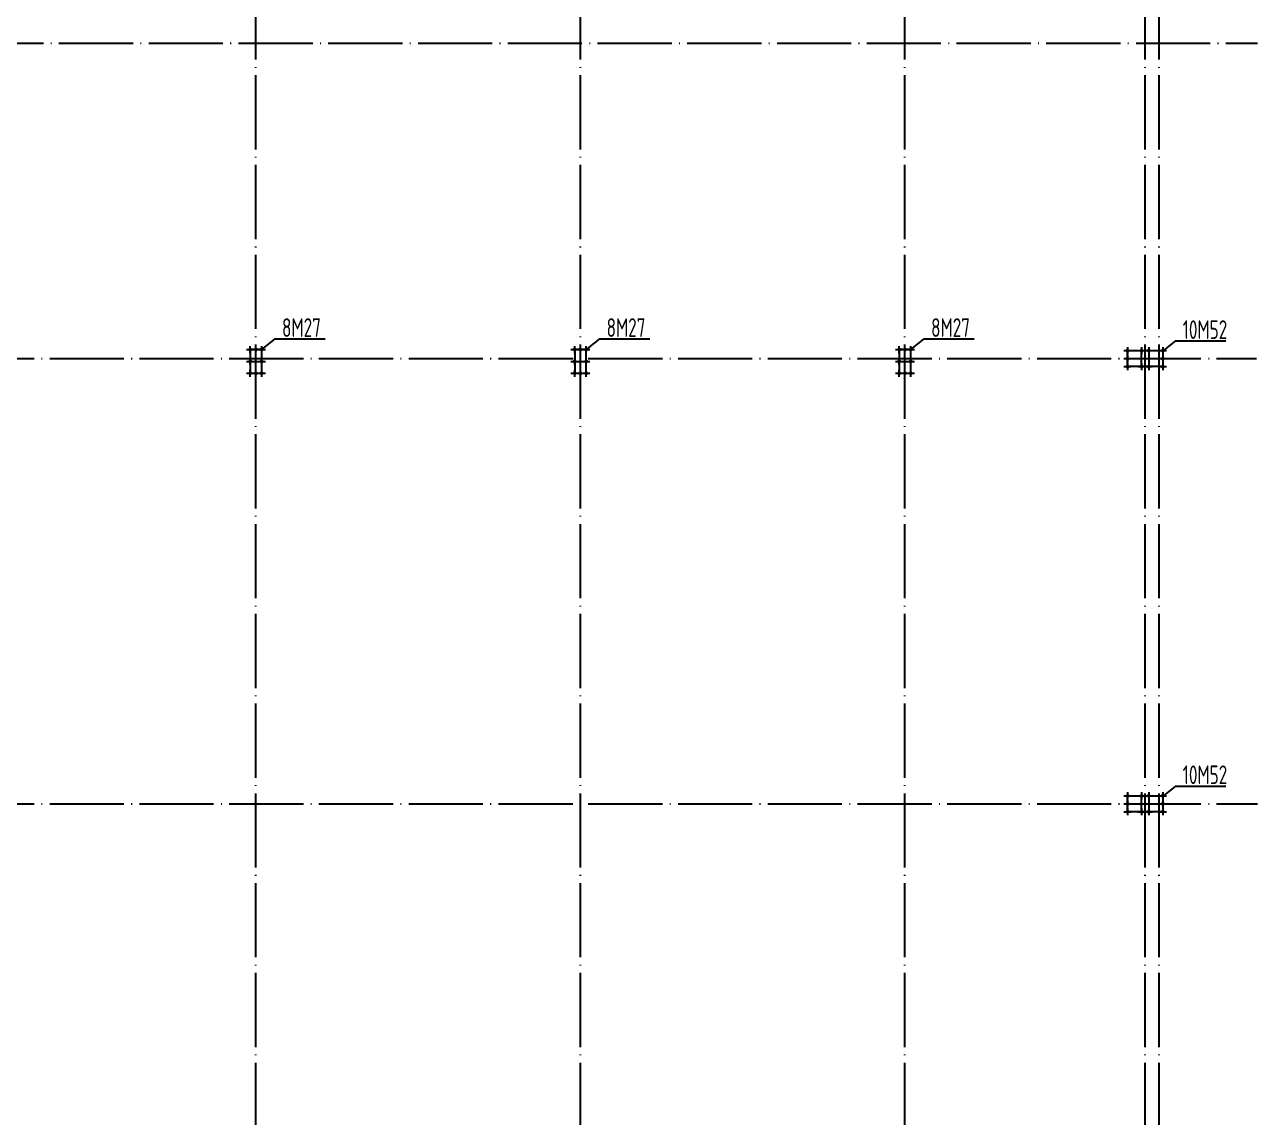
# Model space of a CAD drawing. Extents: x 69728788 to 150676229, y 15322671 to 43663798.
# Drawn here: x 75199015 to 75232251, y 20553960 to 20583417 of the extents above; entities that cross this region are included whole.
import ezdxf

# ---------------------------------------------------------------- set-up
doc = ezdxf.new("R2010")
doc.units = 0
doc.header["$LTSCALE"] = 1000
doc.header["$MEASUREMENT"] = 0
doc.linetypes.add('DOTE', pattern=[2.42, 2, -0.2, 0.02, -0.2])
for name, color, linetype in [('10', 7, 'CONTINUOUS'), ('DOTE', 251, 'DOTE'), ('WALL', 4, 'CONTINUOUS'), ('底线', 250, 'CONTINUOUS')]:
    doc.layers.add(name, color=color, linetype=linetype)
doc.styles.add('TSSD_Rein', font='atssdeng.shx', dxfattribs={"width": 0.7, "bigfont": 'atssdchn.shx'})

msp = doc.modelspace()

# ---------------------------------------------------------------- linework, layer by layer
at = {"layer": '10'}
for p, q in [((75204993.1, 20574658.5), (75205089.1, 20574658.5)), ((75204993.1, 20574658.5), (75205089.1, 20574658.5)), ((75204993.1, 20574658.5), (75205089.1, 20574658.5)), ((75204993.1, 20574658.5), (75205089.1, 20574658.5)), ((75205095.5, 20574563.4), (75205095.5, 20574753.6)), ((75205095.5, 20574563.4), (75205095.5, 20574753.6)), ((75205095.5, 20574563.4), (75205095.5, 20574753.6)), ((75205095.5, 20574563.4), (75205095.5, 20574753.6)), ((75205095.5, 20574243.4), (75205095.5, 20574433.6)), ((75205095.5, 20574243.4), (75205095.5, 20574433.6)), ((75205095.5, 20574243.4), (75205095.5, 20574433.6)), ((75205095.5, 20574243.4), (75205095.5, 20574433.6)), ((75205100.5, 20574658.5), (75205201.5, 20574658.5)), ((75205143.1, 20574658.5), (75205244.1, 20574658.5)), ((75205143.1, 20574658.5), (75205244.1, 20574658.5)), ((75205143.1, 20574658.5), (75205244.1, 20574658.5)), ((75205143.1, 20574658.5), (75205244.1, 20574658.5)), ((75205250.5, 20574563.4), (75205250.5, 20574753.6)), ((75205250.5, 20574563.4), (75205250.5, 20574753.6)), ((75205250.5, 20574563.4), (75205250.5, 20574753.6)), ((75205250.5, 20574563.4), (75205250.5, 20574753.6)), ((75205255.5, 20574658.5), (75205356.5, 20574658.5)), ((75205298.1, 20574658.5), (75205399.1, 20574658.5)), ((75205298.1, 20574658.5), (75205399.1, 20574658.5)), ((75205298.1, 20574658.5), (75205399.1, 20574658.5)), ((75205298.1, 20574658.5), (75205399.1, 20574658.5)), ((75205405.5, 20574563.4), (75205405.5, 20574753.6)), ((75205405.5, 20574563.4), (75205405.5, 20574753.6)), ((75205405.5, 20574563.4), (75205405.5, 20574753.6)), ((75205405.5, 20574563.4), (75205405.5, 20574753.6)), ((75205405.5, 20574243.4), (75205405.5, 20574433.6)), ((75205405.5, 20574243.4), (75205405.5, 20574433.6)), ((75205405.5, 20574243.4), (75205405.5, 20574433.6)), ((75205405.5, 20574243.4), (75205405.5, 20574433.6)), ((75205410.5, 20574658.5), (75205506.5, 20574658.5)), ((75213743.1, 20574658.5), (75213839.1, 20574658.5)), ((75213743.1, 20574658.5), (75213839.1, 20574658.5)), ((75213743.1, 20574658.5), (75213839.1, 20574658.5)), ((75213743.1, 20574658.5), (75213839.1, 20574658.5)), ((75213845.5, 20574563.4), (75213845.5, 20574753.6)), ((75213845.5, 20574563.4), (75213845.5, 20574753.6)), ((75213845.5, 20574563.4), (75213845.5, 20574753.6)), ((75213845.5, 20574563.4), (75213845.5, 20574753.6)), ((75213845.5, 20574243.4), (75213845.5, 20574433.6)), ((75213845.5, 20574243.4), (75213845.5, 20574433.6)), ((75213845.5, 20574243.4), (75213845.5, 20574433.6)), ((75213845.5, 20574243.4), (75213845.5, 20574433.6)), ((75213850.5, 20574658.5), (75213951.5, 20574658.5)), ((75213893.1, 20574658.5), (75213994.1, 20574658.5)), ((75213893.1, 20574658.5), (75213994.1, 20574658.5)), ((75213893.1, 20574658.5), (75213994.1, 20574658.5)), ((75213893.1, 20574658.5), (75213994.1, 20574658.5)), ((75214000.5, 20574563.4), (75214000.5, 20574753.6)), ((75214000.5, 20574563.4), (75214000.5, 20574753.6)), ((75214000.5, 20574563.4), (75214000.5, 20574753.6)), ((75214000.5, 20574563.4), (75214000.5, 20574753.6)), ((75214005.5, 20574658.5), (75214106.5, 20574658.5)), ((75214048.1, 20574658.5), (75214149.1, 20574658.5)), ((75214048.1, 20574658.5), (75214149.1, 20574658.5)), ((75214048.1, 20574658.5), (75214149.1, 20574658.5)), ((75214048.1, 20574658.5), (75214149.1, 20574658.5)), ((75214155.5, 20574563.4), (75214155.5, 20574753.6)), ((75214155.5, 20574563.4), (75214155.5, 20574753.6)), ((75214155.5, 20574563.4), (75214155.5, 20574753.6)), ((75214155.5, 20574563.4), (75214155.5, 20574753.6)), ((75214155.5, 20574243.4), (75214155.5, 20574433.6)), ((75214155.5, 20574243.4), (75214155.5, 20574433.6)), ((75214155.5, 20574243.4), (75214155.5, 20574433.6)), ((75214155.5, 20574243.4), (75214155.5, 20574433.6)), ((75214160.5, 20574658.5), (75214256.5, 20574658.5)), ((75222493.1, 20574658.5), (75222589.1, 20574658.5)), ((75222493.1, 20574658.5), (75222589.1, 20574658.5)), ((75222493.1, 20574658.5), (75222589.1, 20574658.5)), ((75222493.1, 20574658.5), (75222589.1, 20574658.5)), ((75222595.5, 20574563.4), (75222595.5, 20574753.6)), ((75222595.5, 20574563.4), (75222595.5, 20574753.6)), ((75222595.5, 20574563.4), (75222595.5, 20574753.6)), ((75222595.5, 20574563.4), (75222595.5, 20574753.6)), ((75222595.5, 20574243.4), (75222595.5, 20574433.6)), ((75222595.5, 20574243.4), (75222595.5, 20574433.6)), ((75222595.5, 20574243.4), (75222595.5, 20574433.6)), ((75222595.5, 20574243.4), (75222595.5, 20574433.6)), ((75222600.5, 20574658.5), (75222701.5, 20574658.5)), ((75222643.1, 20574658.5), (75222744.1, 20574658.5)), ((75222643.1, 20574658.5), (75222744.1, 20574658.5)), ((75222643.1, 20574658.5), (75222744.1, 20574658.5)), ((75222643.1, 20574658.5), (75222744.1, 20574658.5)), ((75222750.5, 20574563.4), (75222750.5, 20574753.6)), ((75222750.5, 20574563.4), (75222750.5, 20574753.6)), ((75222750.5, 20574563.4), (75222750.5, 20574753.6)), ((75222750.5, 20574563.4), (75222750.5, 20574753.6)), ((75222755.5, 20574658.5), (75222856.5, 20574658.5)), ((75222798.1, 20574658.5), (75222899.1, 20574658.5)), ((75222798.1, 20574658.5), (75222899.1, 20574658.5)), ((75222798.1, 20574658.5), (75222899.1, 20574658.5)), ((75222798.1, 20574658.5), (75222899.1, 20574658.5)), ((75222905.5, 20574563.4), (75222905.5, 20574753.6)), ((75222905.5, 20574563.4), (75222905.5, 20574753.6)), ((75222905.5, 20574563.4), (75222905.5, 20574753.6)), ((75222905.5, 20574563.4), (75222905.5, 20574753.6)), ((75222905.5, 20574243.4), (75222905.5, 20574433.6)), ((75222905.5, 20574243.4), (75222905.5, 20574433.6)), ((75222905.5, 20574243.4), (75222905.5, 20574433.6)), ((75222905.5, 20574243.4), (75222905.5, 20574433.6)), ((75222910.5, 20574658.5), (75223006.5, 20574658.5)), ((75228648.1, 20574628.5), (75228744.1, 20574628.5)), ((75228648.1, 20574628.5), (75228744.1, 20574628.5)), ((75228648.1, 20574628.5), (75228744.1, 20574628.5)), ((75228648.1, 20574628.5), (75228744.1, 20574628.5)), ((75228750.5, 20574723.6), (75228750.5, 20574533.4)), ((75228750.5, 20574723.6), (75228750.5, 20574533.4)), ((75228750.5, 20574723.6), (75228750.5, 20574533.4)), ((75228750.5, 20574723.6), (75228750.5, 20574533.4)), ((75228750.5, 20574508.6), (75228750.5, 20574318.4)), ((75228750.5, 20574508.6), (75228750.5, 20574318.4)), ((75228750.5, 20574508.6), (75228750.5, 20574318.4)), ((75228750.5, 20574508.6), (75228750.5, 20574318.4)), ((75228755.5, 20574628.5), (75228851.5, 20574628.5)), ((75229028.1, 20574628.5), (75229124.1, 20574628.5)), ((75229028.1, 20574628.5), (75229124.1, 20574628.5)), ((75229028.1, 20574628.5), (75229124.1, 20574628.5)), ((75229028.1, 20574628.5), (75229124.1, 20574628.5)), ((75229130.5, 20574723.6), (75229130.5, 20574533.4)), ((75229130.5, 20574723.6), (75229130.5, 20574533.4)), ((75229130.5, 20574723.6), (75229130.5, 20574533.4)), ((75229130.5, 20574723.6), (75229130.5, 20574533.4)), ((75229135.5, 20574628.5), (75229231.5, 20574628.5)), ((75229218.1, 20574628.5), (75229314.1, 20574628.5)), ((75229218.1, 20574628.5), (75229314.1, 20574628.5)), ((75229218.1, 20574628.5), (75229314.1, 20574628.5)), ((75229218.1, 20574628.5), (75229314.1, 20574628.5)), ((75229320.5, 20574723.6), (75229320.5, 20574533.4)), ((75229320.5, 20574723.6), (75229320.5, 20574533.4)), ((75229320.5, 20574723.6), (75229320.5, 20574533.4)), ((75229320.5, 20574723.6), (75229320.5, 20574533.4)), ((75229325.5, 20574628.5), (75229421.5, 20574628.5)), ((75229598.1, 20574628.5), (75229694.1, 20574628.5)), ((75229598.1, 20574628.5), (75229694.1, 20574628.5)), ((75229598.1, 20574628.5), (75229694.1, 20574628.5)), ((75229598.1, 20574628.5), (75229694.1, 20574628.5)), ((75229700.5, 20574723.6), (75229700.5, 20574533.4)), ((75229700.5, 20574723.6), (75229700.5, 20574533.4)), ((75229700.5, 20574723.6), (75229700.5, 20574533.4)), ((75229700.5, 20574723.6), (75229700.5, 20574533.4)), ((75229700.5, 20574508.6), (75229700.5, 20574318.4)), ((75229700.5, 20574508.6), (75229700.5, 20574318.4)), ((75229700.5, 20574508.6), (75229700.5, 20574318.4)), ((75229700.5, 20574508.6), (75229700.5, 20574318.4)), ((75229705.5, 20574628.5), (75229801.5, 20574628.5)), ((75204993.1, 20574338.5), (75205089.1, 20574338.5)), ((75204993.1, 20574338.5), (75205089.1, 20574338.5)), ((75204993.1, 20574338.5), (75205089.1, 20574338.5)), ((75204993.1, 20574338.5), (75205089.1, 20574338.5)), ((75205095.5, 20573923.4), (75205095.5, 20574113.6)), ((75205095.5, 20573923.4), (75205095.5, 20574113.6)), ((75205095.5, 20573923.4), (75205095.5, 20574113.6)), ((75205095.5, 20573923.4), (75205095.5, 20574113.6)), ((75205100.5, 20574338.5), (75205201.5, 20574338.5)), ((75205250.5, 20573923.4), (75205250.5, 20574113.6)), ((75205250.5, 20573923.4), (75205250.5, 20574113.6)), ((75205250.5, 20573923.4), (75205250.5, 20574113.6)), ((75205250.5, 20573923.4), (75205250.5, 20574113.6)), ((75205298.1, 20574338.5), (75205399.1, 20574338.5)), ((75205298.1, 20574338.5), (75205399.1, 20574338.5)), ((75205298.1, 20574338.5), (75205399.1, 20574338.5)), ((75205298.1, 20574338.5), (75205399.1, 20574338.5)), ((75205405.5, 20573923.4), (75205405.5, 20574113.6)), ((75205405.5, 20573923.4), (75205405.5, 20574113.6)), ((75205405.5, 20573923.4), (75205405.5, 20574113.6)), ((75205405.5, 20573923.4), (75205405.5, 20574113.6)), ((75205410.5, 20574338.5), (75205506.5, 20574338.5)), ((75213743.1, 20574338.5), (75213839.1, 20574338.5)), ((75213743.1, 20574338.5), (75213839.1, 20574338.5)), ((75213743.1, 20574338.5), (75213839.1, 20574338.5)), ((75213743.1, 20574338.5), (75213839.1, 20574338.5)), ((75213845.5, 20573923.4), (75213845.5, 20574113.6)), ((75213845.5, 20573923.4), (75213845.5, 20574113.6)), ((75213845.5, 20573923.4), (75213845.5, 20574113.6)), ((75213845.5, 20573923.4), (75213845.5, 20574113.6)), ((75213850.5, 20574338.5), (75213951.5, 20574338.5)), ((75214000.5, 20573923.4), (75214000.5, 20574113.6)), ((75214000.5, 20573923.4), (75214000.5, 20574113.6)), ((75214000.5, 20573923.4), (75214000.5, 20574113.6)), ((75214000.5, 20573923.4), (75214000.5, 20574113.6)), ((75214048.1, 20574338.5), (75214149.1, 20574338.5)), ((75214048.1, 20574338.5), (75214149.1, 20574338.5)), ((75214048.1, 20574338.5), (75214149.1, 20574338.5)), ((75214048.1, 20574338.5), (75214149.1, 20574338.5)), ((75214155.5, 20573923.4), (75214155.5, 20574113.6)), ((75214155.5, 20573923.4), (75214155.5, 20574113.6)), ((75214155.5, 20573923.4), (75214155.5, 20574113.6)), ((75214155.5, 20573923.4), (75214155.5, 20574113.6)), ((75214160.5, 20574338.5), (75214256.5, 20574338.5)), ((75222493.1, 20574338.5), (75222589.1, 20574338.5)), ((75222493.1, 20574338.5), (75222589.1, 20574338.5)), ((75222493.1, 20574338.5), (75222589.1, 20574338.5)), ((75222493.1, 20574338.5), (75222589.1, 20574338.5)), ((75222595.5, 20573923.4), (75222595.5, 20574113.6)), ((75222595.5, 20573923.4), (75222595.5, 20574113.6)), ((75222595.5, 20573923.4), (75222595.5, 20574113.6)), ((75222595.5, 20573923.4), (75222595.5, 20574113.6)), ((75222600.5, 20574338.5), (75222701.5, 20574338.5)), ((75222750.5, 20573923.4), (75222750.5, 20574113.6)), ((75222750.5, 20573923.4), (75222750.5, 20574113.6)), ((75222750.5, 20573923.4), (75222750.5, 20574113.6)), ((75222750.5, 20573923.4), (75222750.5, 20574113.6)), ((75222798.1, 20574338.5), (75222899.1, 20574338.5)), ((75222798.1, 20574338.5), (75222899.1, 20574338.5)), ((75222798.1, 20574338.5), (75222899.1, 20574338.5)), ((75222798.1, 20574338.5), (75222899.1, 20574338.5)), ((75222905.5, 20573923.4), (75222905.5, 20574113.6)), ((75222905.5, 20573923.4), (75222905.5, 20574113.6)), ((75222905.5, 20573923.4), (75222905.5, 20574113.6)), ((75222905.5, 20573923.4), (75222905.5, 20574113.6)), ((75222910.5, 20574338.5), (75223006.5, 20574338.5)), ((75228648.1, 20574413.5), (75228744.1, 20574413.5)), ((75228648.1, 20574413.5), (75228744.1, 20574413.5)), ((75228648.1, 20574413.5), (75228744.1, 20574413.5)), ((75228648.1, 20574413.5), (75228744.1, 20574413.5)), ((75228648.1, 20574198.5), (75228744.1, 20574198.5)), ((75228648.1, 20574198.5), (75228744.1, 20574198.5)), ((75228648.1, 20574198.5), (75228744.1, 20574198.5)), ((75228648.1, 20574198.5), (75228744.1, 20574198.5)), ((75228750.5, 20574293.6), (75228750.5, 20574103.4)), ((75228750.5, 20574293.6), (75228750.5, 20574103.4)), ((75228750.5, 20574293.6), (75228750.5, 20574103.4)), ((75228750.5, 20574293.6), (75228750.5, 20574103.4)), ((75228755.5, 20574413.5), (75228851.5, 20574413.5)), ((75228755.5, 20574198.5), (75228851.5, 20574198.5)), ((75229028.1, 20574198.5), (75229124.1, 20574198.5)), ((75229028.1, 20574198.5), (75229124.1, 20574198.5)), ((75229028.1, 20574198.5), (75229124.1, 20574198.5)), ((75229028.1, 20574198.5), (75229124.1, 20574198.5)), ((75229130.5, 20574293.6), (75229130.5, 20574103.4)), ((75229130.5, 20574293.6), (75229130.5, 20574103.4)), ((75229130.5, 20574293.6), (75229130.5, 20574103.4)), ((75229130.5, 20574293.6), (75229130.5, 20574103.4)), ((75229135.5, 20574198.5), (75229231.5, 20574198.5)), ((75229218.1, 20574198.5), (75229314.1, 20574198.5)), ((75229218.1, 20574198.5), (75229314.1, 20574198.5)), ((75229218.1, 20574198.5), (75229314.1, 20574198.5)), ((75229218.1, 20574198.5), (75229314.1, 20574198.5)), ((75229320.5, 20574293.6), (75229320.5, 20574103.4)), ((75229320.5, 20574293.6), (75229320.5, 20574103.4)), ((75229320.5, 20574293.6), (75229320.5, 20574103.4)), ((75229320.5, 20574293.6), (75229320.5, 20574103.4)), ((75229325.5, 20574198.5), (75229421.5, 20574198.5)), ((75229598.1, 20574413.5), (75229694.1, 20574413.5)), ((75229598.1, 20574413.5), (75229694.1, 20574413.5)), ((75229598.1, 20574413.5), (75229694.1, 20574413.5)), ((75229598.1, 20574413.5), (75229694.1, 20574413.5)), ((75229598.1, 20574198.5), (75229694.1, 20574198.5)), ((75229598.1, 20574198.5), (75229694.1, 20574198.5)), ((75229598.1, 20574198.5), (75229694.1, 20574198.5)), ((75229598.1, 20574198.5), (75229694.1, 20574198.5)), ((75229700.5, 20574293.6), (75229700.5, 20574103.4)), ((75229700.5, 20574293.6), (75229700.5, 20574103.4)), ((75229700.5, 20574293.6), (75229700.5, 20574103.4)), ((75229700.5, 20574293.6), (75229700.5, 20574103.4)), ((75229705.5, 20574413.5), (75229801.5, 20574413.5)), ((75229705.5, 20574198.5), (75229801.5, 20574198.5)), ((75204993.1, 20574018.5), (75205089.1, 20574018.5)), ((75204993.1, 20574018.5), (75205089.1, 20574018.5)), ((75204993.1, 20574018.5), (75205089.1, 20574018.5)), ((75204993.1, 20574018.5), (75205089.1, 20574018.5)), ((75205100.5, 20574018.5), (75205201.5, 20574018.5)), ((75205143.1, 20574018.5), (75205244.1, 20574018.5)), ((75205143.1, 20574018.5), (75205244.1, 20574018.5)), ((75205143.1, 20574018.5), (75205244.1, 20574018.5)), ((75205143.1, 20574018.5), (75205244.1, 20574018.5)), ((75205255.5, 20574018.5), (75205356.5, 20574018.5)), ((75205298.1, 20574018.5), (75205399.1, 20574018.5)), ((75205298.1, 20574018.5), (75205399.1, 20574018.5)), ((75205298.1, 20574018.5), (75205399.1, 20574018.5)), ((75205298.1, 20574018.5), (75205399.1, 20574018.5)), ((75205410.5, 20574018.5), (75205506.5, 20574018.5)), ((75213743.1, 20574018.5), (75213839.1, 20574018.5)), ((75213743.1, 20574018.5), (75213839.1, 20574018.5)), ((75213743.1, 20574018.5), (75213839.1, 20574018.5)), ((75213743.1, 20574018.5), (75213839.1, 20574018.5)), ((75213850.5, 20574018.5), (75213951.5, 20574018.5)), ((75213893.1, 20574018.5), (75213994.1, 20574018.5)), ((75213893.1, 20574018.5), (75213994.1, 20574018.5)), ((75213893.1, 20574018.5), (75213994.1, 20574018.5)), ((75213893.1, 20574018.5), (75213994.1, 20574018.5)), ((75214005.5, 20574018.5), (75214106.5, 20574018.5)), ((75214048.1, 20574018.5), (75214149.1, 20574018.5)), ((75214048.1, 20574018.5), (75214149.1, 20574018.5)), ((75214048.1, 20574018.5), (75214149.1, 20574018.5)), ((75214048.1, 20574018.5), (75214149.1, 20574018.5)), ((75214160.5, 20574018.5), (75214256.5, 20574018.5)), ((75222493.1, 20574018.5), (75222589.1, 20574018.5)), ((75222493.1, 20574018.5), (75222589.1, 20574018.5)), ((75222493.1, 20574018.5), (75222589.1, 20574018.5)), ((75222493.1, 20574018.5), (75222589.1, 20574018.5)), ((75222600.5, 20574018.5), (75222701.5, 20574018.5)), ((75222643.1, 20574018.5), (75222744.1, 20574018.5)), ((75222643.1, 20574018.5), (75222744.1, 20574018.5)), ((75222643.1, 20574018.5), (75222744.1, 20574018.5)), ((75222643.1, 20574018.5), (75222744.1, 20574018.5)), ((75222755.5, 20574018.5), (75222856.5, 20574018.5)), ((75222798.1, 20574018.5), (75222899.1, 20574018.5)), ((75222798.1, 20574018.5), (75222899.1, 20574018.5)), ((75222798.1, 20574018.5), (75222899.1, 20574018.5)), ((75222798.1, 20574018.5), (75222899.1, 20574018.5)), ((75222910.5, 20574018.5), (75223006.5, 20574018.5)), ((75228648.1, 20562628.5), (75228744.1, 20562628.5)), ((75228648.1, 20562628.5), (75228744.1, 20562628.5)), ((75228648.1, 20562628.5), (75228744.1, 20562628.5)), ((75228648.1, 20562628.5), (75228744.1, 20562628.5)), ((75228750.5, 20562723.6), (75228750.5, 20562533.4)), ((75228750.5, 20562723.6), (75228750.5, 20562533.4)), ((75228750.5, 20562723.6), (75228750.5, 20562533.4)), ((75228750.5, 20562723.6), (75228750.5, 20562533.4)), ((75228750.5, 20562508.6), (75228750.5, 20562318.4)), ((75228750.5, 20562508.6), (75228750.5, 20562318.4)), ((75228750.5, 20562508.6), (75228750.5, 20562318.4)), ((75228750.5, 20562508.6), (75228750.5, 20562318.4)), ((75228755.5, 20562628.5), (75228851.5, 20562628.5)), ((75229028.1, 20562628.5), (75229124.1, 20562628.5)), ((75229028.1, 20562628.5), (75229124.1, 20562628.5)), ((75229028.1, 20562628.5), (75229124.1, 20562628.5)), ((75229028.1, 20562628.5), (75229124.1, 20562628.5)), ((75229130.5, 20562723.6), (75229130.5, 20562533.4)), ((75229130.5, 20562723.6), (75229130.5, 20562533.4)), ((75229130.5, 20562723.6), (75229130.5, 20562533.4)), ((75229130.5, 20562723.6), (75229130.5, 20562533.4)), ((75229135.5, 20562628.5), (75229231.5, 20562628.5)), ((75229218.1, 20562628.5), (75229314.1, 20562628.5)), ((75229218.1, 20562628.5), (75229314.1, 20562628.5)), ((75229218.1, 20562628.5), (75229314.1, 20562628.5)), ((75229218.1, 20562628.5), (75229314.1, 20562628.5)), ((75229320.5, 20562723.6), (75229320.5, 20562533.4)), ((75229320.5, 20562723.6), (75229320.5, 20562533.4)), ((75229320.5, 20562723.6), (75229320.5, 20562533.4)), ((75229320.5, 20562723.6), (75229320.5, 20562533.4)), ((75229325.5, 20562628.5), (75229421.5, 20562628.5)), ((75229598.1, 20562628.5), (75229694.1, 20562628.5)), ((75229598.1, 20562628.5), (75229694.1, 20562628.5)), ((75229598.1, 20562628.5), (75229694.1, 20562628.5)), ((75229598.1, 20562628.5), (75229694.1, 20562628.5)), ((75229700.5, 20562723.6), (75229700.5, 20562533.4)), ((75229700.5, 20562723.6), (75229700.5, 20562533.4)), ((75229700.5, 20562723.6), (75229700.5, 20562533.4)), ((75229700.5, 20562723.6), (75229700.5, 20562533.4)), ((75229700.5, 20562508.6), (75229700.5, 20562318.4)), ((75229700.5, 20562508.6), (75229700.5, 20562318.4)), ((75229700.5, 20562508.6), (75229700.5, 20562318.4)), ((75229700.5, 20562508.6), (75229700.5, 20562318.4)), ((75229705.5, 20562628.5), (75229801.5, 20562628.5)), ((75228648.1, 20562413.5), (75228744.1, 20562413.5)), ((75228648.1, 20562413.5), (75228744.1, 20562413.5)), ((75228648.1, 20562413.5), (75228744.1, 20562413.5)), ((75228648.1, 20562413.5), (75228744.1, 20562413.5)), ((75228648.1, 20562198.5), (75228744.1, 20562198.5)), ((75228648.1, 20562198.5), (75228744.1, 20562198.5)), ((75228648.1, 20562198.5), (75228744.1, 20562198.5)), ((75228648.1, 20562198.5), (75228744.1, 20562198.5)), ((75228750.5, 20562293.6), (75228750.5, 20562103.4)), ((75228750.5, 20562293.6), (75228750.5, 20562103.4)), ((75228750.5, 20562293.6), (75228750.5, 20562103.4)), ((75228750.5, 20562293.6), (75228750.5, 20562103.4)), ((75228755.5, 20562413.5), (75228851.5, 20562413.5)), ((75228755.5, 20562198.5), (75228851.5, 20562198.5)), ((75229028.1, 20562198.5), (75229124.1, 20562198.5)), ((75229028.1, 20562198.5), (75229124.1, 20562198.5)), ((75229028.1, 20562198.5), (75229124.1, 20562198.5)), ((75229028.1, 20562198.5), (75229124.1, 20562198.5)), ((75229130.5, 20562293.6), (75229130.5, 20562103.4)), ((75229130.5, 20562293.6), (75229130.5, 20562103.4)), ((75229130.5, 20562293.6), (75229130.5, 20562103.4)), ((75229130.5, 20562293.6), (75229130.5, 20562103.4)), ((75229135.5, 20562198.5), (75229231.5, 20562198.5)), ((75229218.1, 20562198.5), (75229314.1, 20562198.5)), ((75229218.1, 20562198.5), (75229314.1, 20562198.5)), ((75229218.1, 20562198.5), (75229314.1, 20562198.5)), ((75229218.1, 20562198.5), (75229314.1, 20562198.5)), ((75229320.5, 20562293.6), (75229320.5, 20562103.4)), ((75229320.5, 20562293.6), (75229320.5, 20562103.4)), ((75229320.5, 20562293.6), (75229320.5, 20562103.4)), ((75229320.5, 20562293.6), (75229320.5, 20562103.4)), ((75229325.5, 20562198.5), (75229421.5, 20562198.5)), ((75229598.1, 20562413.5), (75229694.1, 20562413.5)), ((75229598.1, 20562413.5), (75229694.1, 20562413.5)), ((75229598.1, 20562413.5), (75229694.1, 20562413.5)), ((75229598.1, 20562413.5), (75229694.1, 20562413.5)), ((75229598.1, 20562198.5), (75229694.1, 20562198.5)), ((75229598.1, 20562198.5), (75229694.1, 20562198.5)), ((75229598.1, 20562198.5), (75229694.1, 20562198.5)), ((75229598.1, 20562198.5), (75229694.1, 20562198.5)), ((75229700.5, 20562293.6), (75229700.5, 20562103.4)), ((75229700.5, 20562293.6), (75229700.5, 20562103.4)), ((75229700.5, 20562293.6), (75229700.5, 20562103.4)), ((75229700.5, 20562293.6), (75229700.5, 20562103.4)), ((75229705.5, 20562413.5), (75229801.5, 20562413.5)), ((75229705.5, 20562198.5), (75229801.5, 20562198.5))]:
    msp.add_line(p, q, dxfattribs=at)
at = {"layer": '10', "const_width": 51.2}
for points in [[(75205095.5, 20574684.1, -1), (75205095.5, 20574632.9, -1), (75205095.5, 20574684.1)], [(75205095.5, 20574684.1, -1), (75205095.5, 20574632.9, -1), (75205095.5, 20574684.1)], [(75205095.5, 20574684.1, -1), (75205095.5, 20574632.9, -1), (75205095.5, 20574684.1)], [(75205095.5, 20574684.1, -1), (75205095.5, 20574632.9, -1), (75205095.5, 20574684.1)], [(75205250.5, 20574684.1, -1), (75205250.5, 20574632.9, -1), (75205250.5, 20574684.1)], [(75205250.5, 20574684.1, -1), (75205250.5, 20574632.9, -1), (75205250.5, 20574684.1)], [(75205250.5, 20574684.1, -1), (75205250.5, 20574632.9, -1), (75205250.5, 20574684.1)], [(75205250.5, 20574684.1, -1), (75205250.5, 20574632.9, -1), (75205250.5, 20574684.1)], [(75205405.5, 20574684.1, -1), (75205405.5, 20574632.9, -1), (75205405.5, 20574684.1)], [(75205405.5, 20574684.1, -1), (75205405.5, 20574632.9, -1), (75205405.5, 20574684.1)], [(75205405.5, 20574684.1, -1), (75205405.5, 20574632.9, -1), (75205405.5, 20574684.1)], [(75205405.5, 20574684.1, -1), (75205405.5, 20574632.9, -1), (75205405.5, 20574684.1)], [(75213845.5, 20574684.1, -1), (75213845.5, 20574632.9, -1), (75213845.5, 20574684.1)], [(75213845.5, 20574684.1, -1), (75213845.5, 20574632.9, -1), (75213845.5, 20574684.1)], [(75213845.5, 20574684.1, -1), (75213845.5, 20574632.9, -1), (75213845.5, 20574684.1)], [(75213845.5, 20574684.1, -1), (75213845.5, 20574632.9, -1), (75213845.5, 20574684.1)], [(75214000.5, 20574684.1, -1), (75214000.5, 20574632.9, -1), (75214000.5, 20574684.1)], [(75214000.5, 20574684.1, -1), (75214000.5, 20574632.9, -1), (75214000.5, 20574684.1)], [(75214000.5, 20574684.1, -1), (75214000.5, 20574632.9, -1), (75214000.5, 20574684.1)], [(75214000.5, 20574684.1, -1), (75214000.5, 20574632.9, -1), (75214000.5, 20574684.1)], [(75214155.5, 20574684.1, -1), (75214155.5, 20574632.9, -1), (75214155.5, 20574684.1)], [(75214155.5, 20574684.1, -1), (75214155.5, 20574632.9, -1), (75214155.5, 20574684.1)], [(75214155.5, 20574684.1, -1), (75214155.5, 20574632.9, -1), (75214155.5, 20574684.1)], [(75214155.5, 20574684.1, -1), (75214155.5, 20574632.9, -1), (75214155.5, 20574684.1)], [(75222595.5, 20574684.1, -1), (75222595.5, 20574632.9, -1), (75222595.5, 20574684.1)], [(75222595.5, 20574684.1, -1), (75222595.5, 20574632.9, -1), (75222595.5, 20574684.1)], [(75222595.5, 20574684.1, -1), (75222595.5, 20574632.9, -1), (75222595.5, 20574684.1)], [(75222595.5, 20574684.1, -1), (75222595.5, 20574632.9, -1), (75222595.5, 20574684.1)], [(75222750.5, 20574684.1, -1), (75222750.5, 20574632.9, -1), (75222750.5, 20574684.1)], [(75222750.5, 20574684.1, -1), (75222750.5, 20574632.9, -1), (75222750.5, 20574684.1)], [(75222750.5, 20574684.1, -1), (75222750.5, 20574632.9, -1), (75222750.5, 20574684.1)], [(75222750.5, 20574684.1, -1), (75222750.5, 20574632.9, -1), (75222750.5, 20574684.1)], [(75222905.5, 20574684.1, -1), (75222905.5, 20574632.9, -1), (75222905.5, 20574684.1)], [(75222905.5, 20574684.1, -1), (75222905.5, 20574632.9, -1), (75222905.5, 20574684.1)], [(75222905.5, 20574684.1, -1), (75222905.5, 20574632.9, -1), (75222905.5, 20574684.1)], [(75222905.5, 20574684.1, -1), (75222905.5, 20574632.9, -1), (75222905.5, 20574684.1)], [(75228750.5, 20574602.9, 1), (75228750.5, 20574654.1, 1), (75228750.5, 20574602.9)], [(75228750.5, 20574602.9, 1), (75228750.5, 20574654.1, 1), (75228750.5, 20574602.9)], [(75228750.5, 20574602.9, 1), (75228750.5, 20574654.1, 1), (75228750.5, 20574602.9)], [(75228750.5, 20574602.9, 1), (75228750.5, 20574654.1, 1), (75228750.5, 20574602.9)], [(75228750.5, 20574387.9, 1), (75228750.5, 20574439.1, 1), (75228750.5, 20574387.9)], [(75228750.5, 20574387.9, 1), (75228750.5, 20574439.1, 1), (75228750.5, 20574387.9)], [(75228750.5, 20574387.9, 1), (75228750.5, 20574439.1, 1), (75228750.5, 20574387.9)], [(75228750.5, 20574387.9, 1), (75228750.5, 20574439.1, 1), (75228750.5, 20574387.9)], [(75229130.5, 20574602.9, 1), (75229130.5, 20574654.1, 1), (75229130.5, 20574602.9)], [(75229130.5, 20574602.9, 1), (75229130.5, 20574654.1, 1), (75229130.5, 20574602.9)], [(75229130.5, 20574602.9, 1), (75229130.5, 20574654.1, 1), (75229130.5, 20574602.9)], [(75229130.5, 20574602.9, 1), (75229130.5, 20574654.1, 1), (75229130.5, 20574602.9)], [(75229320.5, 20574602.9, 1), (75229320.5, 20574654.1, 1), (75229320.5, 20574602.9)], [(75229320.5, 20574602.9, 1), (75229320.5, 20574654.1, 1), (75229320.5, 20574602.9)], [(75229320.5, 20574602.9, 1), (75229320.5, 20574654.1, 1), (75229320.5, 20574602.9)], [(75229320.5, 20574602.9, 1), (75229320.5, 20574654.1, 1), (75229320.5, 20574602.9)], [(75229700.5, 20574602.9, 1), (75229700.5, 20574654.1, 1), (75229700.5, 20574602.9)], [(75229700.5, 20574602.9, 1), (75229700.5, 20574654.1, 1), (75229700.5, 20574602.9)], [(75229700.5, 20574602.9, 1), (75229700.5, 20574654.1, 1), (75229700.5, 20574602.9)], [(75229700.5, 20574602.9, 1), (75229700.5, 20574654.1, 1), (75229700.5, 20574602.9)], [(75229700.5, 20574387.9, 1), (75229700.5, 20574439.1, 1), (75229700.5, 20574387.9)], [(75229700.5, 20574387.9, 1), (75229700.5, 20574439.1, 1), (75229700.5, 20574387.9)], [(75229700.5, 20574387.9, 1), (75229700.5, 20574439.1, 1), (75229700.5, 20574387.9)], [(75229700.5, 20574387.9, 1), (75229700.5, 20574439.1, 1), (75229700.5, 20574387.9)], [(75205095.5, 20574364.1, -1), (75205095.5, 20574312.9, -1), (75205095.5, 20574364.1)], [(75205095.5, 20574364.1, -1), (75205095.5, 20574312.9, -1), (75205095.5, 20574364.1)], [(75205095.5, 20574364.1, -1), (75205095.5, 20574312.9, -1), (75205095.5, 20574364.1)], [(75205095.5, 20574364.1, -1), (75205095.5, 20574312.9, -1), (75205095.5, 20574364.1)], [(75205405.5, 20574364.1, -1), (75205405.5, 20574312.9, -1), (75205405.5, 20574364.1)], [(75205405.5, 20574364.1, -1), (75205405.5, 20574312.9, -1), (75205405.5, 20574364.1)], [(75205405.5, 20574364.1, -1), (75205405.5, 20574312.9, -1), (75205405.5, 20574364.1)], [(75205405.5, 20574364.1, -1), (75205405.5, 20574312.9, -1), (75205405.5, 20574364.1)], [(75213845.5, 20574364.1, -1), (75213845.5, 20574312.9, -1), (75213845.5, 20574364.1)], [(75213845.5, 20574364.1, -1), (75213845.5, 20574312.9, -1), (75213845.5, 20574364.1)], [(75213845.5, 20574364.1, -1), (75213845.5, 20574312.9, -1), (75213845.5, 20574364.1)], [(75213845.5, 20574364.1, -1), (75213845.5, 20574312.9, -1), (75213845.5, 20574364.1)], [(75214155.5, 20574364.1, -1), (75214155.5, 20574312.9, -1), (75214155.5, 20574364.1)], [(75214155.5, 20574364.1, -1), (75214155.5, 20574312.9, -1), (75214155.5, 20574364.1)], [(75214155.5, 20574364.1, -1), (75214155.5, 20574312.9, -1), (75214155.5, 20574364.1)], [(75214155.5, 20574364.1, -1), (75214155.5, 20574312.9, -1), (75214155.5, 20574364.1)], [(75222595.5, 20574364.1, -1), (75222595.5, 20574312.9, -1), (75222595.5, 20574364.1)], [(75222595.5, 20574364.1, -1), (75222595.5, 20574312.9, -1), (75222595.5, 20574364.1)], [(75222595.5, 20574364.1, -1), (75222595.5, 20574312.9, -1), (75222595.5, 20574364.1)], [(75222595.5, 20574364.1, -1), (75222595.5, 20574312.9, -1), (75222595.5, 20574364.1)], [(75222905.5, 20574364.1, -1), (75222905.5, 20574312.9, -1), (75222905.5, 20574364.1)], [(75222905.5, 20574364.1, -1), (75222905.5, 20574312.9, -1), (75222905.5, 20574364.1)], [(75222905.5, 20574364.1, -1), (75222905.5, 20574312.9, -1), (75222905.5, 20574364.1)], [(75222905.5, 20574364.1, -1), (75222905.5, 20574312.9, -1), (75222905.5, 20574364.1)], [(75228750.5, 20574172.9, 1), (75228750.5, 20574224.1, 1), (75228750.5, 20574172.9)], [(75228750.5, 20574172.9, 1), (75228750.5, 20574224.1, 1), (75228750.5, 20574172.9)], [(75228750.5, 20574172.9, 1), (75228750.5, 20574224.1, 1), (75228750.5, 20574172.9)], [(75228750.5, 20574172.9, 1), (75228750.5, 20574224.1, 1), (75228750.5, 20574172.9)], [(75229130.5, 20574172.9, 1), (75229130.5, 20574224.1, 1), (75229130.5, 20574172.9)], [(75229130.5, 20574172.9, 1), (75229130.5, 20574224.1, 1), (75229130.5, 20574172.9)], [(75229130.5, 20574172.9, 1), (75229130.5, 20574224.1, 1), (75229130.5, 20574172.9)], [(75229130.5, 20574172.9, 1), (75229130.5, 20574224.1, 1), (75229130.5, 20574172.9)], [(75229320.5, 20574172.9, 1), (75229320.5, 20574224.1, 1), (75229320.5, 20574172.9)], [(75229320.5, 20574172.9, 1), (75229320.5, 20574224.1, 1), (75229320.5, 20574172.9)], [(75229320.5, 20574172.9, 1), (75229320.5, 20574224.1, 1), (75229320.5, 20574172.9)], [(75229320.5, 20574172.9, 1), (75229320.5, 20574224.1, 1), (75229320.5, 20574172.9)], [(75229700.5, 20574172.9, 1), (75229700.5, 20574224.1, 1), (75229700.5, 20574172.9)], [(75229700.5, 20574172.9, 1), (75229700.5, 20574224.1, 1), (75229700.5, 20574172.9)], [(75229700.5, 20574172.9, 1), (75229700.5, 20574224.1, 1), (75229700.5, 20574172.9)], [(75229700.5, 20574172.9, 1), (75229700.5, 20574224.1, 1), (75229700.5, 20574172.9)], [(75205095.5, 20574044.1, -1), (75205095.5, 20573992.9, -1), (75205095.5, 20574044.1)], [(75205095.5, 20574044.1, -1), (75205095.5, 20573992.9, -1), (75205095.5, 20574044.1)], [(75205095.5, 20574044.1, -1), (75205095.5, 20573992.9, -1), (75205095.5, 20574044.1)], [(75205095.5, 20574044.1, -1), (75205095.5, 20573992.9, -1), (75205095.5, 20574044.1)], [(75205250.5, 20574044.1, -1), (75205250.5, 20573992.9, -1), (75205250.5, 20574044.1)], [(75205250.5, 20574044.1, -1), (75205250.5, 20573992.9, -1), (75205250.5, 20574044.1)], [(75205250.5, 20574044.1, -1), (75205250.5, 20573992.9, -1), (75205250.5, 20574044.1)], [(75205250.5, 20574044.1, -1), (75205250.5, 20573992.9, -1), (75205250.5, 20574044.1)], [(75205405.5, 20574044.1, -1), (75205405.5, 20573992.9, -1), (75205405.5, 20574044.1)], [(75205405.5, 20574044.1, -1), (75205405.5, 20573992.9, -1), (75205405.5, 20574044.1)], [(75205405.5, 20574044.1, -1), (75205405.5, 20573992.9, -1), (75205405.5, 20574044.1)], [(75205405.5, 20574044.1, -1), (75205405.5, 20573992.9, -1), (75205405.5, 20574044.1)], [(75213845.5, 20574044.1, -1), (75213845.5, 20573992.9, -1), (75213845.5, 20574044.1)], [(75213845.5, 20574044.1, -1), (75213845.5, 20573992.9, -1), (75213845.5, 20574044.1)], [(75213845.5, 20574044.1, -1), (75213845.5, 20573992.9, -1), (75213845.5, 20574044.1)], [(75213845.5, 20574044.1, -1), (75213845.5, 20573992.9, -1), (75213845.5, 20574044.1)], [(75214000.5, 20574044.1, -1), (75214000.5, 20573992.9, -1), (75214000.5, 20574044.1)], [(75214000.5, 20574044.1, -1), (75214000.5, 20573992.9, -1), (75214000.5, 20574044.1)], [(75214000.5, 20574044.1, -1), (75214000.5, 20573992.9, -1), (75214000.5, 20574044.1)], [(75214000.5, 20574044.1, -1), (75214000.5, 20573992.9, -1), (75214000.5, 20574044.1)], [(75214155.5, 20574044.1, -1), (75214155.5, 20573992.9, -1), (75214155.5, 20574044.1)], [(75214155.5, 20574044.1, -1), (75214155.5, 20573992.9, -1), (75214155.5, 20574044.1)], [(75214155.5, 20574044.1, -1), (75214155.5, 20573992.9, -1), (75214155.5, 20574044.1)], [(75214155.5, 20574044.1, -1), (75214155.5, 20573992.9, -1), (75214155.5, 20574044.1)], [(75222595.5, 20574044.1, -1), (75222595.5, 20573992.9, -1), (75222595.5, 20574044.1)], [(75222595.5, 20574044.1, -1), (75222595.5, 20573992.9, -1), (75222595.5, 20574044.1)], [(75222595.5, 20574044.1, -1), (75222595.5, 20573992.9, -1), (75222595.5, 20574044.1)], [(75222595.5, 20574044.1, -1), (75222595.5, 20573992.9, -1), (75222595.5, 20574044.1)], [(75222750.5, 20574044.1, -1), (75222750.5, 20573992.9, -1), (75222750.5, 20574044.1)], [(75222750.5, 20574044.1, -1), (75222750.5, 20573992.9, -1), (75222750.5, 20574044.1)], [(75222750.5, 20574044.1, -1), (75222750.5, 20573992.9, -1), (75222750.5, 20574044.1)], [(75222750.5, 20574044.1, -1), (75222750.5, 20573992.9, -1), (75222750.5, 20574044.1)], [(75222905.5, 20574044.1, -1), (75222905.5, 20573992.9, -1), (75222905.5, 20574044.1)], [(75222905.5, 20574044.1, -1), (75222905.5, 20573992.9, -1), (75222905.5, 20574044.1)], [(75222905.5, 20574044.1, -1), (75222905.5, 20573992.9, -1), (75222905.5, 20574044.1)], [(75222905.5, 20574044.1, -1), (75222905.5, 20573992.9, -1), (75222905.5, 20574044.1)], [(75228750.5, 20562602.9, 1), (75228750.5, 20562654.1, 1), (75228750.5, 20562602.9)], [(75228750.5, 20562602.9, 1), (75228750.5, 20562654.1, 1), (75228750.5, 20562602.9)], [(75228750.5, 20562602.9, 1), (75228750.5, 20562654.1, 1), (75228750.5, 20562602.9)], [(75228750.5, 20562602.9, 1), (75228750.5, 20562654.1, 1), (75228750.5, 20562602.9)], [(75228750.5, 20562387.9, 1), (75228750.5, 20562439.1, 1), (75228750.5, 20562387.9)], [(75228750.5, 20562387.9, 1), (75228750.5, 20562439.1, 1), (75228750.5, 20562387.9)], [(75228750.5, 20562387.9, 1), (75228750.5, 20562439.1, 1), (75228750.5, 20562387.9)], [(75228750.5, 20562387.9, 1), (75228750.5, 20562439.1, 1), (75228750.5, 20562387.9)], [(75229130.5, 20562602.9, 1), (75229130.5, 20562654.1, 1), (75229130.5, 20562602.9)], [(75229130.5, 20562602.9, 1), (75229130.5, 20562654.1, 1), (75229130.5, 20562602.9)], [(75229130.5, 20562602.9, 1), (75229130.5, 20562654.1, 1), (75229130.5, 20562602.9)], [(75229130.5, 20562602.9, 1), (75229130.5, 20562654.1, 1), (75229130.5, 20562602.9)], [(75229320.5, 20562602.9, 1), (75229320.5, 20562654.1, 1), (75229320.5, 20562602.9)], [(75229320.5, 20562602.9, 1), (75229320.5, 20562654.1, 1), (75229320.5, 20562602.9)], [(75229320.5, 20562602.9, 1), (75229320.5, 20562654.1, 1), (75229320.5, 20562602.9)], [(75229320.5, 20562602.9, 1), (75229320.5, 20562654.1, 1), (75229320.5, 20562602.9)], [(75229700.5, 20562602.9, 1), (75229700.5, 20562654.1, 1), (75229700.5, 20562602.9)], [(75229700.5, 20562602.9, 1), (75229700.5, 20562654.1, 1), (75229700.5, 20562602.9)], [(75229700.5, 20562602.9, 1), (75229700.5, 20562654.1, 1), (75229700.5, 20562602.9)], [(75229700.5, 20562602.9, 1), (75229700.5, 20562654.1, 1), (75229700.5, 20562602.9)], [(75229700.5, 20562387.9, 1), (75229700.5, 20562439.1, 1), (75229700.5, 20562387.9)], [(75229700.5, 20562387.9, 1), (75229700.5, 20562439.1, 1), (75229700.5, 20562387.9)], [(75229700.5, 20562387.9, 1), (75229700.5, 20562439.1, 1), (75229700.5, 20562387.9)], [(75229700.5, 20562387.9, 1), (75229700.5, 20562439.1, 1), (75229700.5, 20562387.9)], [(75228750.5, 20562172.9, 1), (75228750.5, 20562224.1, 1), (75228750.5, 20562172.9)], [(75228750.5, 20562172.9, 1), (75228750.5, 20562224.1, 1), (75228750.5, 20562172.9)], [(75228750.5, 20562172.9, 1), (75228750.5, 20562224.1, 1), (75228750.5, 20562172.9)], [(75228750.5, 20562172.9, 1), (75228750.5, 20562224.1, 1), (75228750.5, 20562172.9)], [(75229130.5, 20562172.9, 1), (75229130.5, 20562224.1, 1), (75229130.5, 20562172.9)], [(75229130.5, 20562172.9, 1), (75229130.5, 20562224.1, 1), (75229130.5, 20562172.9)], [(75229130.5, 20562172.9, 1), (75229130.5, 20562224.1, 1), (75229130.5, 20562172.9)], [(75229130.5, 20562172.9, 1), (75229130.5, 20562224.1, 1), (75229130.5, 20562172.9)], [(75229320.5, 20562172.9, 1), (75229320.5, 20562224.1, 1), (75229320.5, 20562172.9)], [(75229320.5, 20562172.9, 1), (75229320.5, 20562224.1, 1), (75229320.5, 20562172.9)], [(75229320.5, 20562172.9, 1), (75229320.5, 20562224.1, 1), (75229320.5, 20562172.9)], [(75229320.5, 20562172.9, 1), (75229320.5, 20562224.1, 1), (75229320.5, 20562172.9)], [(75229700.5, 20562172.9, 1), (75229700.5, 20562224.1, 1), (75229700.5, 20562172.9)], [(75229700.5, 20562172.9, 1), (75229700.5, 20562224.1, 1), (75229700.5, 20562172.9)], [(75229700.5, 20562172.9, 1), (75229700.5, 20562224.1, 1), (75229700.5, 20562172.9)], [(75229700.5, 20562172.9, 1), (75229700.5, 20562224.1, 1), (75229700.5, 20562172.9)]]:
    msp.add_lwpolyline(points, format="xyb", close=True, dxfattribs=at)
at = {"layer": 'DOTE'}
for p, q in [((75205250.5, 20538913.5), (75205250.5, 20632913.5)), ((75214000.5, 20538913.5), (75214000.5, 20632913.5)), ((75222750.5, 20538913.5), (75222750.5, 20632913.5)), ((75229225.5, 20538913.5), (75229225.5, 20632913.5)), ((75229600.5, 20538913.5), (75229600.5, 20632913.5)), ((75122500.5, 20582913.5), (75232250.5, 20582913.5)), ((75122250.5, 20574413.5), (75232225.5, 20574413.5)), ((75122250.5, 20562413.5), (75232250.5, 20562413.5))]:
    msp.add_line(p, q, dxfattribs=at)
at = {"layer": 'WALL'}
for points in [[(75205411.9, 20574658.5), (75205770.9, 20574945.9), (75207117.3, 20574945.9)], [(75214161.9, 20574658.5), (75214520.9, 20574945.9), (75215867.3, 20574945.9)], [(75222911.9, 20574658.5), (75223270.9, 20574945.9), (75224617.3, 20574945.9)], [(75229694.3, 20574603.1), (75230053.3, 20574890.5), (75231399.7, 20574890.5)], [(75229694.3, 20562603.1), (75230053.3, 20562890.5), (75231399.7, 20562890.5)]]:
    msp.add_lwpolyline(points, dxfattribs=at)
at = {"layer": '底线'}
for p, q in [((75205250.5, 20574018.5), (75205250.5, 20574658.5)), ((75214000.5, 20574018.5), (75214000.5, 20574658.5)), ((75222750.5, 20574018.5), (75222750.5, 20574658.5)), ((75205095.5, 20574338.5), (75205405.5, 20574338.5)), ((75213845.5, 20574338.5), (75214155.5, 20574338.5)), ((75222595.5, 20574338.5), (75222905.5, 20574338.5))]:
    msp.add_line(p, q, dxfattribs=at)
for points in [[(75205095.5, 20574018.5), (75205405.5, 20574018.5), (75205405.5, 20574658.5), (75205095.5, 20574658.5)], [(75213845.5, 20574018.5), (75214155.5, 20574018.5), (75214155.5, 20574658.5), (75213845.5, 20574658.5)], [(75222595.5, 20574018.5), (75222905.5, 20574018.5), (75222905.5, 20574658.5), (75222595.5, 20574658.5)], [(75228750.5, 20574628.5), (75229700.5, 20574628.5), (75229700.5, 20574198.5), (75228750.5, 20574198.5)], [(75229130.5, 20574628.5), (75229320.5, 20574628.5), (75229320.5, 20574198.5), (75229130.5, 20574198.5)], [(75228750.5, 20562628.5), (75229700.5, 20562628.5), (75229700.5, 20562198.5), (75228750.5, 20562198.5)], [(75229130.5, 20562628.5), (75229320.5, 20562628.5), (75229320.5, 20562198.5), (75229130.5, 20562198.5)]]:
    msp.add_lwpolyline(points, close=True, dxfattribs=at)

# ---------------------------------------------------------------- texts
at = {"layer": 'WALL', "style": 'TSSD_Rein', "width": 0.7}
for s, p in [('8M27', (75205954.6, 20574998.5)), ('8M27', (75214704.6, 20574998.5)), ('8M27', (75223454.6, 20574998.5)), ('10M52', (75230237, 20574943.1)), ('10M52', (75230237, 20562943.1))]:
    msp.add_text(s, height=504, dxfattribs=at).set_placement(p)

doc.saveas('drawing.dxf')
